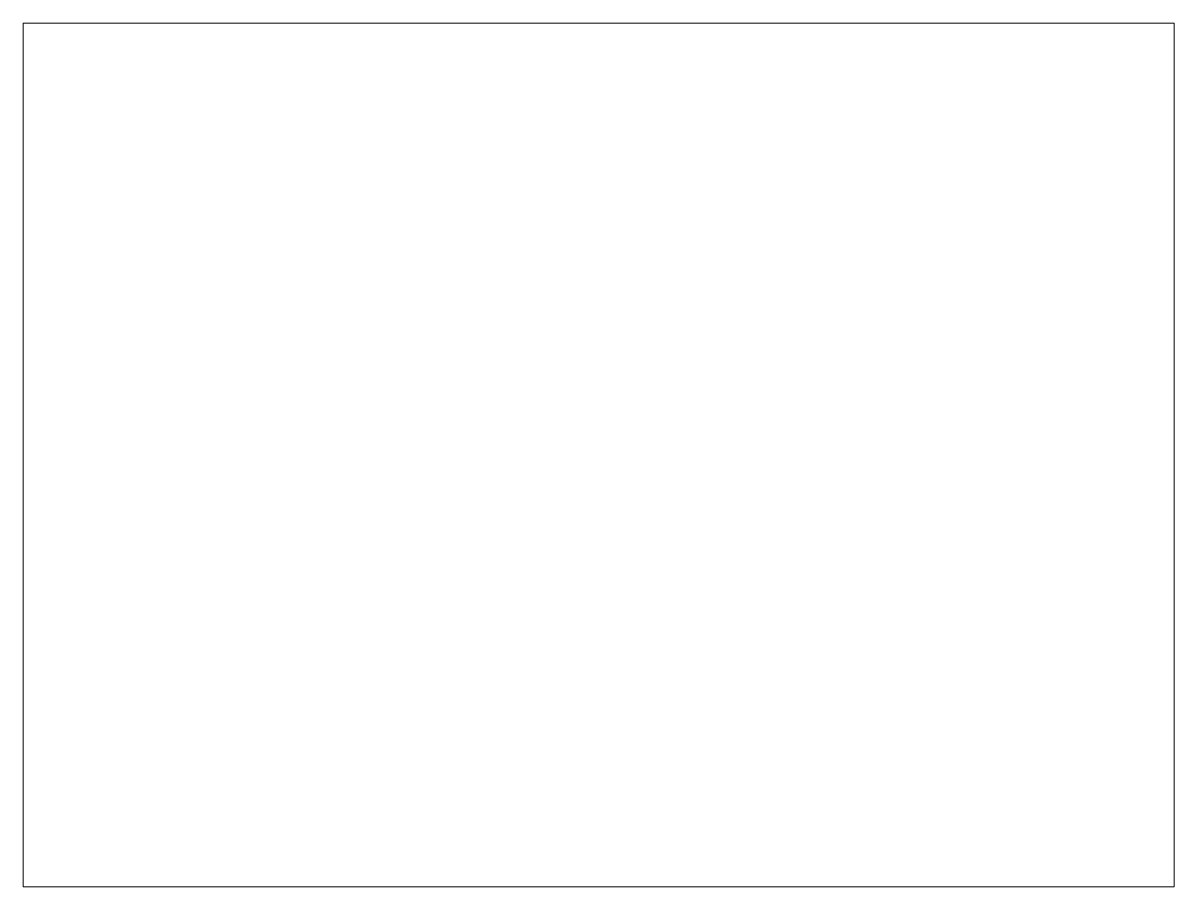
# Model space of a CAD drawing. Header units: millimetres. Extents: x 0 to 113, y 0 to 85.
import ezdxf

# ---------------------------------------------------------------- set-up
doc = ezdxf.new("R2010")
doc.units = ezdxf.units.MM
doc.layers.add('REVECTOR_APPEARANCE', color=7, linetype='CONTINUOUS', true_color=0xffffff)
picture_1 = doc.add_image_def('image1.png', size_in_pixel=(641, 481))

msp = doc.modelspace()

# ---------------------------------------------------------------- pictures from other files: only their frames are drawn
at = {"layer": 'REVECTOR_APPEARANCE', "color": 7, "lineweight": 0, "true_color": 0xffffff}
image = msp.add_image(picture_1, insert=(0, -0.09), size_in_units=(113.07, 84.84), dxfattribs=at)
image.dxf.flags = 11

doc.saveas('drawing.dxf')
